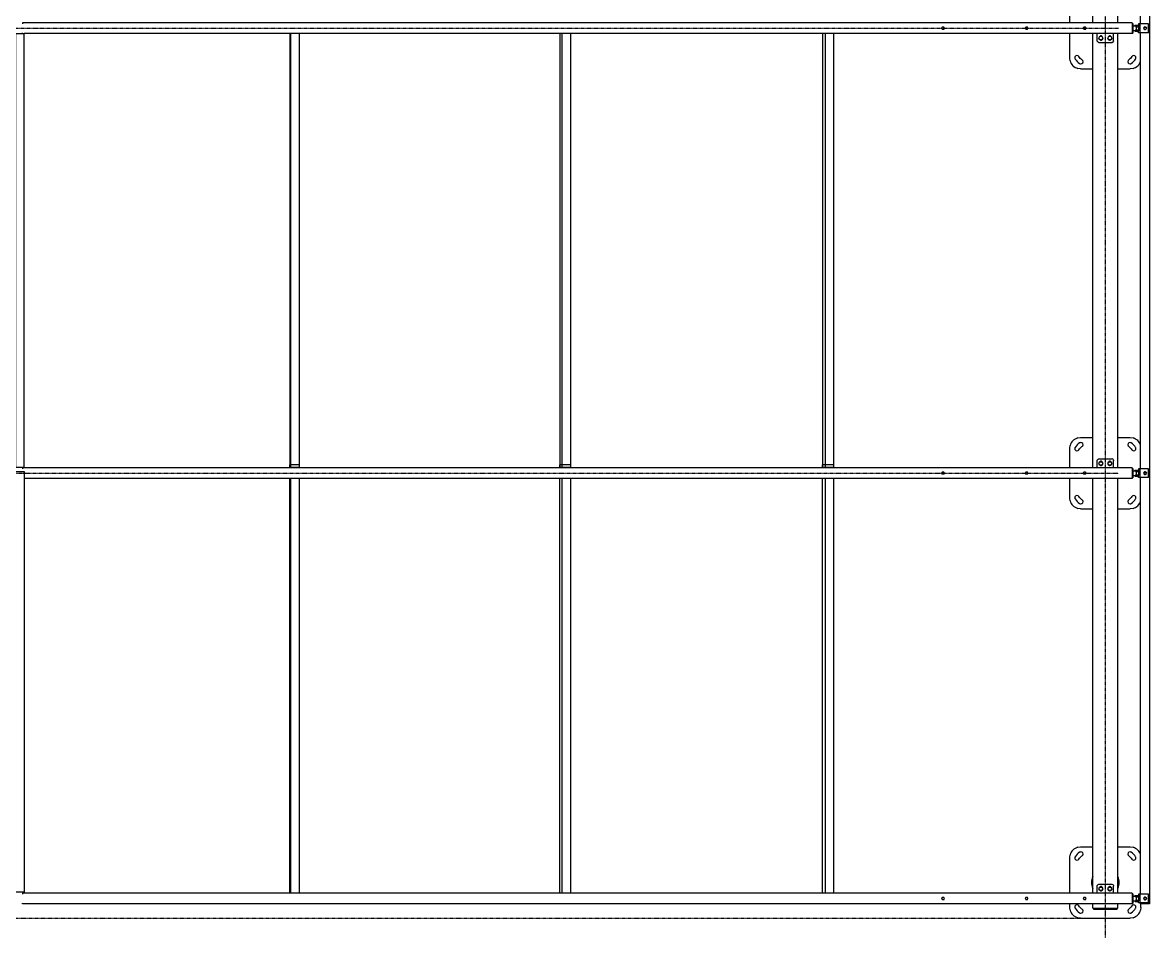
# Model space of a CAD drawing. Header units: millimetres. Extents: x 374 to 117179, y 600 to 17652.
# Drawn here: x 107282 to 113614, y 4632 to 9739 of the extents above; entities that cross this region are included whole.
import ezdxf

# ---------------------------------------------------------------- set-up
doc = ezdxf.new("R2010")
doc.units = ezdxf.units.MM
doc.linetypes.add('DXK_LINE_DOT3', pattern=[5.9187, 2.979, -0.9799, 0.9799, -0.9799])

# ---------------------------------------------------------------- blocks, each defined once
blk = doc.blocks.new('GridLine-502061-1392 - 1341')
at = {"color": 246, "linetype": 'DXK_LINE_DOT3'}
blk.add_line((113366.7, 3719.1), (113366.7, 16832.5), dxfattribs=at)
blk = doc.blocks.new('Part-502061-12379 - 1341')
at = {"color": 7, "linetype": 'Continuous'}
for p, q in [((111776.9, 9676.8), (111776.9, 7240.8)), ((111794.6, 7240.8), (111794.6, 9676.8)), ((111841.4, 7240.8), (111841.4, 9676.8)), ((111776.9, 7240.8), (111841.4, 7240.8))]:
    blk.add_line(p, q, dxfattribs=at)
blk = doc.blocks.new('GridLine-502061-1394 - 1341')
at = {"color": 246, "linetype": 'DXK_LINE_DOT3'}
blk.add_line((97478.4, 4706.8), (113440.7, 4706.8), dxfattribs=at)
blk = doc.blocks.new('Part-502061-11927 - 1341')
at = {"color": 7, "linetype": 'Continuous'}
for p, q in [((113531.3, 4830.2), (113534.5, 4834.1)), ((113534.5, 4834.1), (113541.9, 4825.4)), ((113534.5, 4834.1), (113547.6, 4834.1)), ((113541.9, 4808.1), (113541.9, 4825.4)), ((113541.9, 4825.4), (113555, 4825.4)), ((113555, 4825.4), (113547.6, 4834.1)), ((113555, 4808.1), (113555, 4825.4)), ((113531.3, 4803.3), (113534.5, 4799.5)), ((113534.5, 4799.5), (113541.9, 4808.1)), ((113534.5, 4799.5), (113547.6, 4799.5)), ((113541.9, 4808.1), (113555, 4808.1)), ((113547.6, 4799.5), (113555, 4808.1))]:
    blk.add_line(p, q, dxfattribs=at)
blk = doc.blocks.new('GridLine-502061-1396 - 1341')
at = {"color": 246, "linetype": 'DXK_LINE_DOT3'}
blk.add_line((97498.5, 9706.8), (113440.7, 9706.8), dxfattribs=at)
blk = doc.blocks.new('Part-502061-12094 - 1341')
at = {"color": 7, "linetype": 'Continuous'}
for p, q in [((113609.5, 9731.8), (113552.3, 9731.8)), ((113552.3, 9731.8), (113552.3, 9718.6)), ((113552.3, 9681.8), (113552.3, 9695)), ((113562.4, 9681.8), (113562.4, 9731.8)), ((113609.5, 9681.8), (113609.5, 9731.8)), ((113609.5, 9681.8), (113552.3, 9681.8))]:
    blk.add_line(p, q, dxfattribs=at)
blk = doc.blocks.new('GridLine-502061-1395 - 1341')
at = {"color": 246, "linetype": 'DXK_LINE_DOT3'}
blk.add_line((97518.6, 7206.8), (113440.7, 7206.8), dxfattribs=at)
blk = doc.blocks.new('Part-502061-9786 - 1341')
at = {"color": 7, "linetype": 'Continuous'}
for p, q in [((113214.6, 5071.6), (113207.9, 5065.6)), ((113211.2, 5104.7), (113226.7, 5106.8)), ((113221.9, 5076.8), (113214.6, 5071.6)), ((113224.6, 5078.1), (113221.9, 5076.8)), ((113227.5, 5078.8), (113224.6, 5078.1)), ((113226.7, 5106.8), (113296.7, 5106.8)), ((113436.7, 5106.8), (113506.7, 5106.8)), ((113508.9, 5078.1), (113505.9, 5078.8)), ((113506.7, 5106.8), (113522.3, 5104.7)), ((113511.6, 5076.8), (113508.9, 5078.1)), ((113518.9, 5071.6), (113511.6, 5076.8)), ((113525.6, 5065.6), (113518.9, 5071.6)), ((113166.7, 5046.8), (113168.8, 5062.3)), ((113166.7, 4846.8), (113166.7, 5046.8)), ((113195.4, 5048.9), (113194.7, 5046)), ((113196.7, 5051.6), (113195.4, 5048.9)), ((113201.9, 5058.9), (113196.7, 5051.6)), ((113207.9, 5065.6), (113201.9, 5058.9)), ((113213.4, 5034), (113215.8, 5035.8)), ((113215.8, 5035.8), (113217.7, 5038.2)), ((113217.7, 5038.2), (113221.4, 5043.3)), ((113221.4, 5043.3), (113225.6, 5047.9)), ((113225.6, 5047.9), (113230.2, 5052.1)), ((113230.2, 5052.1), (113235.3, 5055.8)), ((113235.3, 5055.8), (113237.7, 5057.7)), ((113237.7, 5057.7), (113239.5, 5060.1)), ((113494, 5060.1), (113495.8, 5057.7)), ((113495.8, 5057.7), (113498.1, 5055.8)), ((113498.1, 5055.8), (113503.2, 5052.1)), ((113503.2, 5052.1), (113507.9, 5047.9)), ((113507.9, 5047.9), (113512.1, 5043.3)), ((113512.1, 5043.3), (113515.7, 5038.2)), ((113515.7, 5038.2), (113517.6, 5035.8)), ((113517.6, 5035.8), (113520.1, 5034)), ((113531.6, 5058.9), (113525.6, 5065.6)), ((113536.8, 5051.6), (113531.6, 5058.9)), ((113538.1, 5048.9), (113536.8, 5051.6)), ((113538.7, 5046), (113538.1, 5048.9)), ((113166.7, 4766.8), (113166.7, 4786.8)), ((113168.8, 4751.2), (113166.7, 4766.8)), ((113194.7, 4767.6), (113195.4, 4764.6)), ((113195.4, 4764.6), (113196.7, 4761.9)), ((113196.7, 4761.9), (113201.9, 4754.6)), ((113201.9, 4754.6), (113207.9, 4747.9)), ((113215.8, 4777.7), (113213.4, 4779.5)), ((113217.7, 4775.4), (113215.8, 4777.7)), ((113221.4, 4770.3), (113217.7, 4775.4)), ((113225.6, 4765.6), (113221.4, 4770.3)), ((113230.2, 4761.4), (113225.6, 4765.6)), ((113235.3, 4757.8), (113230.2, 4761.4)), ((113237.7, 4755.9), (113235.3, 4757.8)), ((113239.5, 4753.4), (113237.7, 4755.9)), ((113495.8, 4755.9), (113494, 4753.4)), ((113498.1, 4757.8), (113495.8, 4755.9)), ((113503.2, 4761.4), (113498.1, 4757.8)), ((113507.9, 4765.6), (113503.2, 4761.4)), ((113512.1, 4770.3), (113507.9, 4765.6)), ((113515.7, 4775.4), (113512.1, 4770.3)), ((113517.6, 4777.7), (113515.7, 4775.4)), ((113520.1, 4779.5), (113517.6, 4777.7)), ((113525.6, 4747.9), (113531.6, 4754.6)), ((113531.6, 4754.6), (113536.8, 4761.9)), ((113536.8, 4761.9), (113538.1, 4764.6)), ((113538.1, 4764.6), (113538.7, 4767.6)), ((113566.7, 4766.8), (113564.7, 4751.2)), ((113566.7, 4766.8), (113566.7, 4786.8)), ((113207.9, 4747.9), (113214.6, 4741.9)), ((113226.7, 4706.8), (113211.2, 4708.8)), ((113214.6, 4741.9), (113221.9, 4736.7)), ((113221.9, 4736.7), (113224.6, 4735.4)), ((113224.6, 4735.4), (113227.5, 4734.8)), ((113226.7, 4706.8), (113506.7, 4706.8)), ((113505.9, 4734.8), (113508.9, 4735.4)), ((113522.3, 4708.8), (113506.7, 4706.8)), ((113508.9, 4735.4), (113511.6, 4736.7)), ((113511.6, 4736.7), (113518.9, 4741.9)), ((113518.9, 4741.9), (113525.6, 4747.9))]:
    blk.add_line(p, q, dxfattribs=at)
for centre, radius, start, end in [((113226.7, 5046.8), 60, 105, 165), ((113228.6, 5066.3), 12.5, 330.22743, 95.00086), ((113504.8, 5066.3), 12.5, 84.99914, 209.77257), ((113506.7, 5046.8), 60, 15.54662, 75), ((113207.2, 5044.9), 12.5, 174.99912, 299.77258), ((113526.3, 5044.9), 12.5, 240.22742, 5.00088), ((113226.7, 4766.8), 60, 195, 255), ((113207.2, 4768.7), 12.5, 60.22742, 185.00088), ((113228.6, 4747.2), 12.5, 264.99914, 29.77257), ((113504.8, 4747.2), 12.5, 150.22743, 275.00086), ((113526.3, 4768.7), 12.5, 354.99912, 119.77258), ((113506.7, 4766.8), 60, 285, 345)]:
    blk.add_arc(centre, radius, start, end, dxfattribs=at)
blk = doc.blocks.new('Part-502061-9789 - 1341')
at = {"color": 7, "linetype": 'Continuous'}
for p, q in [((113166.7, 9818.8), (113168.8, 9834.3)), ((113166.7, 9736.8), (113166.7, 9818.8)), ((113195.4, 9820.9), (113194.7, 9818)), ((113196.7, 9823.6), (113195.4, 9820.9)), ((113201.9, 9830.9), (113196.7, 9823.6)), ((113207.9, 9837.6), (113201.9, 9830.9)), ((113214.6, 9843.6), (113207.9, 9837.6)), ((113211.2, 9876.7), (113226.7, 9878.8)), ((113221.9, 9848.8), (113214.6, 9843.6)), ((113221.4, 9815.3), (113225.6, 9819.9)), ((113224.6, 9850.1), (113221.9, 9848.8)), ((113227.5, 9850.8), (113224.6, 9850.1)), ((113225.6, 9819.9), (113230.2, 9824.1)), ((113226.7, 9878.8), (113296.7, 9878.8)), ((113230.2, 9824.1), (113235.3, 9827.8)), ((113235.3, 9827.8), (113237.7, 9829.7)), ((113237.7, 9829.7), (113239.5, 9832.1)), ((113436.7, 9878.8), (113506.7, 9878.8)), ((113494, 9832.1), (113495.8, 9829.7)), ((113495.8, 9829.7), (113498.1, 9827.8)), ((113498.1, 9827.8), (113503.2, 9824.1)), ((113503.2, 9824.1), (113507.9, 9819.9)), ((113508.9, 9850.1), (113505.9, 9850.8)), ((113506.7, 9878.8), (113522.3, 9876.7)), ((113507.9, 9819.9), (113512.1, 9815.3)), ((113511.6, 9848.8), (113508.9, 9850.1)), ((113518.9, 9843.6), (113511.6, 9848.8)), ((113525.6, 9837.6), (113518.9, 9843.6)), ((113531.6, 9830.9), (113525.6, 9837.6)), ((113536.8, 9823.6), (113531.6, 9830.9)), ((113538.1, 9820.9), (113536.8, 9823.6)), ((113538.7, 9818), (113538.1, 9820.9)), ((113213.4, 9806), (113215.8, 9807.8)), ((113215.8, 9807.8), (113217.7, 9810.2)), ((113217.7, 9810.2), (113221.4, 9815.3)), ((113512.1, 9815.3), (113515.7, 9810.2)), ((113515.7, 9810.2), (113517.6, 9807.8)), ((113517.6, 9807.8), (113520.1, 9806)), ((113166.7, 9538.8), (113166.7, 9676.8)), ((113168.8, 9523.2), (113166.7, 9538.8)), ((113194.7, 9539.6), (113195.4, 9536.6)), ((113195.4, 9536.6), (113196.7, 9533.9)), ((113196.7, 9533.9), (113201.9, 9526.6)), ((113201.9, 9526.6), (113207.9, 9519.9)), ((113207.9, 9519.9), (113214.6, 9513.9)), ((113215.8, 9549.7), (113213.4, 9551.5)), ((113214.6, 9513.9), (113221.9, 9508.7)), ((113217.7, 9547.4), (113215.8, 9549.7)), ((113221.4, 9542.3), (113217.7, 9547.4)), ((113225.6, 9537.6), (113221.4, 9542.3)), ((113221.9, 9508.7), (113224.6, 9507.4)), ((113224.6, 9507.4), (113227.5, 9506.8)), ((113230.2, 9533.4), (113225.6, 9537.6)), ((113235.3, 9529.8), (113230.2, 9533.4)), ((113237.7, 9527.9), (113235.3, 9529.8)), ((113239.5, 9525.4), (113237.7, 9527.9)), ((113495.8, 9527.9), (113494, 9525.4)), ((113498.1, 9529.8), (113495.8, 9527.9)), ((113503.2, 9533.4), (113498.1, 9529.8)), ((113507.9, 9537.6), (113503.2, 9533.4)), ((113505.9, 9506.8), (113508.9, 9507.4)), ((113512.1, 9542.3), (113507.9, 9537.6)), ((113508.9, 9507.4), (113511.6, 9508.7)), ((113511.6, 9508.7), (113518.9, 9513.9)), ((113515.7, 9547.4), (113512.1, 9542.3)), ((113517.6, 9549.7), (113515.7, 9547.4)), ((113520.1, 9551.5), (113517.6, 9549.7)), ((113518.9, 9513.9), (113525.6, 9519.9)), ((113525.6, 9519.9), (113531.6, 9526.6)), ((113531.6, 9526.6), (113536.8, 9533.9)), ((113536.8, 9533.9), (113538.1, 9536.6)), ((113538.1, 9536.6), (113538.7, 9539.6)), ((113226.7, 9478.8), (113211.2, 9480.8)), ((113226.7, 9478.8), (113296.7, 9478.8)), ((113436.7, 9478.8), (113506.7, 9478.8)), ((113522.3, 9480.8), (113506.7, 9478.8))]:
    blk.add_line(p, q, dxfattribs=at)
for centre, radius, start, end in [((113226.7, 9818.8), 60, 105, 165), ((113207.2, 9816.9), 12.5, 174.99912, 299.77258), ((113228.6, 9838.3), 12.5, 330.22743, 95.00086), ((113504.8, 9838.3), 12.5, 84.99914, 209.77257), ((113526.3, 9816.9), 12.5, 240.22742, 5.00088), ((113506.7, 9818.8), 60, 15.54662, 75), ((113226.7, 9538.8), 60, 195, 255), ((113207.2, 9540.7), 12.5, 60.22742, 185.00088), ((113228.6, 9519.2), 12.5, 264.99914, 29.77257), ((113504.8, 9519.2), 12.5, 150.22743, 275.00086), ((113526.3, 9540.7), 12.5, 354.99912, 119.77258), ((113506.7, 9538.8), 60, 285, 344.45338)]:
    blk.add_arc(centre, radius, start, end, dxfattribs=at)
blk = doc.blocks.new('Part-502061-11926 - 1341')
at = {"color": 7, "linetype": 'Continuous'}
for p, q in [((113609.5, 4841.8), (113552.3, 4841.8)), ((113552.3, 4841.8), (113552.3, 4828.6)), ((113562.4, 4791.8), (113562.4, 4841.8)), ((113609.5, 4791.8), (113609.5, 4841.8)), ((113552.3, 4791.8), (113552.3, 4805)), ((113609.5, 4791.8), (113552.3, 4791.8))]:
    blk.add_line(p, q, dxfattribs=at)
blk = doc.blocks.new('Part-502061-12125 - 1341')
at = {"color": 7, "linetype": 'Continuous'}
for p, q in [((113553.8, 9716.8), (113557.4, 9716.8)), ((113553.8, 9696.8), (113557.4, 9696.8)), ((113558, 9716.6), (113557.4, 9716.8)), ((113557.4, 9696.8), (113558, 9696.9)), ((113558.6, 9716.2), (113558, 9716.6)), ((113558, 9696.9), (113558.6, 9697.4)), ((113559.2, 9715.4), (113558.6, 9716.2)), ((113558.6, 9697.4), (113559.2, 9698.1)), ((113559.8, 9714.4), (113559.2, 9715.4)), ((113559.2, 9698.1), (113559.8, 9699.1)), ((113560.2, 9713.2), (113559.8, 9714.4)), ((113559.8, 9699.1), (113560.2, 9700.3)), ((113560.6, 9711.8), (113560.2, 9713.2)), ((113560.2, 9700.3), (113560.6, 9701.8)), ((113560.9, 9710.2), (113560.6, 9711.8)), ((113560.6, 9701.8), (113560.9, 9703.4)), ((113561, 9708.5), (113560.9, 9710.2)), ((113560.9, 9703.4), (113561, 9705)), ((113561.1, 9706.8), (113561, 9708.5)), ((113561, 9705), (113561.1, 9706.8))]:
    blk.add_line(p, q, dxfattribs=at)
blk = doc.blocks.new('Part-502061-11933 - 1341')
at = {"color": 7, "linetype": 'Continuous'}
for p, q in [((110362.5, 7252.8), (110302, 7252.8)), ((110302, 7236.8), (110302, 7252.8)), ((110314, 7236.8), (110314, 7252.8)), ((110362.5, 7236.8), (110362.5, 7252.8)), ((110302, 4846.8), (110302, 7176.8)), ((110314, 4846.8), (110314, 7176.8)), ((110362.5, 4846.8), (110362.5, 7176.8))]:
    blk.add_line(p, q, dxfattribs=at)
blk = doc.blocks.new('Part-502061-11903 - 1341')
at = {"color": 7, "linetype": 'Continuous'}
for p, q in [((113166.7, 7346.8), (113168.8, 7362.3)), ((113166.7, 7236.8), (113166.7, 7346.8)), ((113195.4, 7348.9), (113194.7, 7346)), ((113196.7, 7351.6), (113195.4, 7348.9)), ((113201.9, 7358.9), (113196.7, 7351.6)), ((113207.9, 7365.6), (113201.9, 7358.9)), ((113214.6, 7371.6), (113207.9, 7365.6)), ((113211.2, 7404.7), (113226.7, 7406.8)), ((113221.9, 7376.8), (113214.6, 7371.6)), ((113221.4, 7343.3), (113225.6, 7347.9)), ((113224.6, 7378.1), (113221.9, 7376.8)), ((113227.5, 7378.8), (113224.6, 7378.1)), ((113225.6, 7347.9), (113230.2, 7352.1)), ((113226.7, 7406.8), (113296.7, 7406.8)), ((113230.2, 7352.1), (113235.3, 7355.8)), ((113235.3, 7355.8), (113237.7, 7357.7)), ((113237.7, 7357.7), (113239.5, 7360.1)), ((113436.7, 7406.8), (113506.7, 7406.8)), ((113494, 7360.1), (113495.8, 7357.7)), ((113495.8, 7357.7), (113498.1, 7355.8)), ((113498.1, 7355.8), (113503.2, 7352.1)), ((113503.2, 7352.1), (113507.9, 7347.9)), ((113508.9, 7378.1), (113505.9, 7378.8)), ((113506.7, 7406.8), (113522.3, 7404.7)), ((113507.9, 7347.9), (113512.1, 7343.3)), ((113511.6, 7376.8), (113508.9, 7378.1)), ((113518.9, 7371.6), (113511.6, 7376.8)), ((113525.6, 7365.6), (113518.9, 7371.6)), ((113531.6, 7358.9), (113525.6, 7365.6)), ((113536.8, 7351.6), (113531.6, 7358.9)), ((113538.1, 7348.9), (113536.8, 7351.6)), ((113538.7, 7346), (113538.1, 7348.9)), ((113213.4, 7334), (113215.8, 7335.8)), ((113215.8, 7335.8), (113217.7, 7338.2)), ((113217.7, 7338.2), (113221.4, 7343.3)), ((113512.1, 7343.3), (113515.7, 7338.2)), ((113515.7, 7338.2), (113517.6, 7335.8)), ((113517.6, 7335.8), (113520.1, 7334)), ((113166.7, 7066.8), (113166.7, 7176.8)), ((113168.8, 7051.2), (113166.7, 7066.8)), ((113194.7, 7067.6), (113195.4, 7064.6)), ((113195.4, 7064.6), (113196.7, 7061.9)), ((113196.7, 7061.9), (113201.9, 7054.6)), ((113201.9, 7054.6), (113207.9, 7047.9)), ((113207.9, 7047.9), (113214.6, 7041.9)), ((113215.8, 7077.7), (113213.4, 7079.5)), ((113214.6, 7041.9), (113221.9, 7036.7)), ((113217.7, 7075.4), (113215.8, 7077.7)), ((113221.4, 7070.3), (113217.7, 7075.4)), ((113225.6, 7065.6), (113221.4, 7070.3)), ((113221.9, 7036.7), (113224.6, 7035.4)), ((113224.6, 7035.4), (113227.5, 7034.8)), ((113230.2, 7061.4), (113225.6, 7065.6)), ((113235.3, 7057.8), (113230.2, 7061.4)), ((113237.7, 7055.9), (113235.3, 7057.8)), ((113239.5, 7053.4), (113237.7, 7055.9)), ((113495.8, 7055.9), (113494, 7053.4)), ((113498.1, 7057.8), (113495.8, 7055.9)), ((113503.2, 7061.4), (113498.1, 7057.8)), ((113507.9, 7065.6), (113503.2, 7061.4)), ((113505.9, 7034.8), (113508.9, 7035.4)), ((113512.1, 7070.3), (113507.9, 7065.6)), ((113508.9, 7035.4), (113511.6, 7036.7)), ((113511.6, 7036.7), (113518.9, 7041.9)), ((113515.7, 7075.4), (113512.1, 7070.3)), ((113517.6, 7077.7), (113515.7, 7075.4)), ((113520.1, 7079.5), (113517.6, 7077.7)), ((113518.9, 7041.9), (113525.6, 7047.9)), ((113525.6, 7047.9), (113531.6, 7054.6)), ((113531.6, 7054.6), (113536.8, 7061.9)), ((113536.8, 7061.9), (113538.1, 7064.6)), ((113538.1, 7064.6), (113538.7, 7067.6)), ((113226.7, 7006.8), (113211.2, 7008.8)), ((113226.7, 7006.8), (113296.7, 7006.8)), ((113436.7, 7006.8), (113506.7, 7006.8)), ((113522.3, 7008.8), (113506.7, 7006.8))]:
    blk.add_line(p, q, dxfattribs=at)
for centre, radius, start, end in [((113226.7, 7346.8), 60, 105, 165), ((113207.2, 7344.9), 12.5, 174.99912, 299.77258), ((113228.6, 7366.3), 12.5, 330.22743, 95.00086), ((113504.8, 7366.3), 12.5, 84.99914, 209.77257), ((113526.3, 7344.9), 12.5, 240.22742, 5.00088), ((113506.7, 7346.8), 60, 15.54662, 75), ((113226.7, 7066.8), 60, 195, 255), ((113207.2, 7068.7), 12.5, 60.22742, 185.00088), ((113228.6, 7047.2), 12.5, 264.99914, 29.77257), ((113504.8, 7047.2), 12.5, 150.22743, 275.00086), ((113526.3, 7068.7), 12.5, 354.99912, 119.77258), ((113506.7, 7066.8), 60, 285, 344.45338)]:
    blk.add_arc(centre, radius, start, end, dxfattribs=at)
blk = doc.blocks.new('Part-502061-11914 - 1341')
at = {"color": 7, "linetype": 'Continuous'}
for p, q in [((107241.7, 7216.8), (107291.7, 7216.8)), ((107241.7, 4852.8), (107241.7, 7216.8)), ((107291.7, 7216.8), (107291.7, 4852.8)), ((107291.7, 4852.8), (107241.7, 4852.8))]:
    blk.add_line(p, q, dxfattribs=at)
blk = doc.blocks.new('Part-502061-11924 - 1341')
at = {"color": 7, "linetype": 'Continuous'}
for p, q in [((108838.6, 7252.8), (108782.9, 7252.8)), ((108782.9, 7236.8), (108782.9, 7252.8)), ((108788.9, 7236.8), (108788.9, 7252.8)), ((108838.6, 7236.8), (108838.6, 7252.8)), ((108782.9, 4846.8), (108782.9, 7176.8)), ((108788.9, 4846.8), (108788.9, 7176.8)), ((108838.6, 4846.8), (108838.6, 7176.8))]:
    blk.add_line(p, q, dxfattribs=at)
blk = doc.blocks.new('Part-502061-12046 - 1341')
at = {"color": 7, "linetype": 'Continuous'}
for p, q in [((113521.7, 7220.2), (113534.5, 7220.2)), ((113535.6, 7220.1), (113534.5, 7220.2)), ((113536.6, 7219.6), (113535.6, 7220.1)), ((113537.5, 7218.8), (113536.6, 7219.6)), ((113521.7, 7193.3), (113534.5, 7193.3)), ((113534.5, 7193.3), (113535.6, 7193.5)), ((113535.6, 7193.5), (113536.6, 7194)), ((113536.6, 7194), (113537.5, 7194.8)), ((113538.4, 7217.7), (113537.5, 7218.8)), ((113537.5, 7194.8), (113538.4, 7195.9)), ((113539.2, 7216.3), (113538.4, 7217.7)), ((113538.4, 7195.9), (113539.2, 7197.3)), ((113539.9, 7214.7), (113539.2, 7216.3)), ((113539.2, 7197.3), (113539.9, 7198.9)), ((113540.4, 7212.9), (113539.9, 7214.7)), ((113539.9, 7198.9), (113540.4, 7200.7)), ((113540.8, 7210.9), (113540.4, 7212.9)), ((113540.4, 7200.7), (113540.8, 7202.6)), ((113541.1, 7208.9), (113540.8, 7210.9)), ((113540.8, 7202.6), (113541.1, 7204.7)), ((113541.1, 7206.8), (113541.1, 7208.9)), ((113541.1, 7204.7), (113541.1, 7206.8))]:
    blk.add_line(p, q, dxfattribs=at)
blk = doc.blocks.new('Part-502061-11925 - 1341')
at = {"color": 7, "linetype": 'Continuous'}
for p, q in [((113518.1, 4846.8), (107281.8, 4846.8)), ((107281.8, 4846.8), (107281.8, 4841.8)), ((113518.1, 4846.8), (113518.1, 4786.8)), ((107281.8, 4786.8), (107281.8, 4790.2)), ((113518.1, 4786.8), (107281.8, 4786.8))]:
    blk.add_line(p, q, dxfattribs=at)
blk = doc.blocks.new('Part-502061-11928 - 1341')
at = {"color": 7, "linetype": 'Continuous'}
for p, q in [((113296.7, 9736.8), (113296.7, 12176.8)), ((113436.7, 9736.8), (113436.7, 12176.8)), ((113296.7, 7236.8), (113296.7, 9676.8)), ((113436.7, 7236.8), (113436.7, 9676.8)), ((113296.7, 4846.8), (113296.7, 7176.8)), ((113436.7, 4846.8), (113436.7, 7176.8)), ((113296.7, 4761.8), (113296.7, 4786.8)), ((113296.7, 4761.8), (113436.7, 4761.8)), ((113436.7, 4761.8), (113436.7, 4786.8))]:
    blk.add_line(p, q, dxfattribs=at)
blk = doc.blocks.new('Part-502061-11934 - 1341')
at = {"color": 7, "linetype": 'Continuous'}
for p, q in [((111841.4, 7252.8), (111776.9, 7252.8)), ((111776.9, 7236.8), (111776.9, 7252.8)), ((111794.6, 7236.8), (111794.6, 7252.8)), ((111841.4, 7236.8), (111841.4, 7252.8)), ((111776.9, 4846.8), (111776.9, 7176.8)), ((111794.6, 4846.8), (111794.6, 7176.8)), ((111841.4, 4846.8), (111841.4, 7176.8))]:
    blk.add_line(p, q, dxfattribs=at)
blk = doc.blocks.new('Bolt-502061-12066 - 1341')
at = {"color": 7, "linetype": 'Continuous'}
for p, q in [((113582, 7206.8), (113585.7, 7213.3)), ((113585.7, 7200.3), (113582, 7206.8)), ((113585.2, 7212.3), (113585.3, 7213)), ((113585.3, 7200.6), (113585.2, 7201.2)), ((113585.3, 7213), (113586.3, 7214.5)), ((113586.3, 7199.1), (113585.3, 7200.6)), ((113585.7, 7213.3), (113593.2, 7213.3)), ((113593.2, 7200.3), (113585.7, 7200.3)), ((113586.3, 7214.5), (113587.8, 7215.4)), ((113587.8, 7198.1), (113586.3, 7199.1)), ((113587.8, 7215.4), (113589.5, 7215.8)), ((113589.5, 7197.8), (113587.8, 7198.1)), ((113589.5, 7215.8), (113591.2, 7215.4)), ((113591.2, 7198.1), (113589.5, 7197.8)), ((113591.2, 7215.4), (113592.7, 7214.5)), ((113592.7, 7199.1), (113591.2, 7198.1)), ((113592.7, 7214.5), (113593.6, 7213)), ((113593.6, 7200.6), (113592.7, 7199.1)), ((113593.2, 7213.3), (113597, 7206.8)), ((113597, 7206.8), (113593.2, 7200.3)), ((113593.6, 7213), (113593.8, 7212.4)), ((113593.8, 7201.2), (113593.6, 7200.6))]:
    blk.add_line(p, q, dxfattribs=at)
blk = doc.blocks.new('Bolt-502061-12064 - 1341')
at = {"color": 7, "linetype": 'Continuous'}
for p, q in [((112915.9, 7206.8), (112917.9, 7206.8)), ((112917.9, 7206.8), (112921.3, 7213.3)), ((112921.3, 7200.3), (112917.9, 7206.8)), ((112928.2, 7213.3), (112919.3, 7213.3)), ((112928.2, 7200.3), (112919.3, 7200.3)), ((112931.6, 7206.8), (112928.2, 7213.3)), ((112928.2, 7200.3), (112931.6, 7206.8))]:
    blk.add_line(p, q, dxfattribs=at)
blk = doc.blocks.new('Part-502061-11955 - 1341')
at = {"color": 7, "linetype": 'Continuous'}
for p, q in [((113300.7, 4761.8), (113300.7, 4756.8)), ((113300.7, 4756.8), (113432.7, 4756.8)), ((113432.7, 4756.8), (113432.7, 4761.8))]:
    blk.add_line(p, q, dxfattribs=at)
blk = doc.blocks.new('Part-502061-11959 - 1341')
at = {"color": 7, "linetype": 'Continuous'}
for p, q in [((113614.5, 14651.8), (113614.5, 4786.8)), ((113564.5, 9731.8), (113564.5, 12181.8)), ((113564.5, 7231.8), (113564.5, 9681.8)), ((113564.5, 4841.8), (113564.5, 7181.8)), ((113564.5, 4786.8), (113564.5, 4791.8)), ((113614.5, 4786.8), (113564.5, 4786.8))]:
    blk.add_line(p, q, dxfattribs=at)
blk = doc.blocks.new('Part-502061-11960 - 1341')
at = {"color": 7, "linetype": 'Continuous'}
for p, q in [((113518.1, 4843.8), (113521.7, 4843.8)), ((113521.7, 4843.8), (113521.7, 4789.8)), ((113518.1, 4789.8), (113521.7, 4789.8))]:
    blk.add_line(p, q, dxfattribs=at)
blk = doc.blocks.new('Part-502061-11961 - 1341')
at = {"color": 7, "linetype": 'Continuous'}
for p, q in [((113521.7, 4830.2), (113534.5, 4830.2)), ((113535.6, 4830.1), (113534.5, 4830.2)), ((113536.6, 4829.6), (113535.6, 4830.1)), ((113537.5, 4828.8), (113536.6, 4829.6)), ((113538.4, 4827.7), (113537.5, 4828.8)), ((113539.2, 4826.3), (113538.4, 4827.7)), ((113539.9, 4824.7), (113539.2, 4826.3)), ((113540.4, 4822.9), (113539.9, 4824.7)), ((113540.8, 4820.9), (113540.4, 4822.9)), ((113541.1, 4818.9), (113540.8, 4820.9)), ((113540.8, 4812.6), (113541.1, 4814.7)), ((113541.1, 4816.8), (113541.1, 4818.9)), ((113541.1, 4814.7), (113541.1, 4816.8)), ((113521.7, 4803.3), (113534.5, 4803.3)), ((113534.5, 4803.3), (113535.6, 4803.5)), ((113535.6, 4803.5), (113536.6, 4804)), ((113536.6, 4804), (113537.5, 4804.8)), ((113537.5, 4804.8), (113538.4, 4805.9)), ((113538.4, 4805.9), (113539.2, 4807.3)), ((113539.2, 4807.3), (113539.9, 4808.9)), ((113539.9, 4808.9), (113540.4, 4810.7)), ((113540.4, 4810.7), (113540.8, 4812.6))]:
    blk.add_line(p, q, dxfattribs=at)
blk = doc.blocks.new('Part-502061-11962 - 1341')
at = {"color": 7, "linetype": 'Continuous'}
for p, q in [((113553.8, 4826.8), (113557.4, 4826.8)), ((113558, 4826.6), (113557.4, 4826.8)), ((113558.6, 4826.2), (113558, 4826.6)), ((113559.2, 4825.4), (113558.6, 4826.2)), ((113559.8, 4824.4), (113559.2, 4825.4)), ((113560.2, 4823.2), (113559.8, 4824.4)), ((113560.6, 4821.8), (113560.2, 4823.2)), ((113560.9, 4820.2), (113560.6, 4821.8)), ((113560.6, 4811.8), (113560.9, 4813.4)), ((113561, 4818.5), (113560.9, 4820.2)), ((113560.9, 4813.4), (113561, 4815)), ((113561.1, 4816.8), (113561, 4818.5)), ((113561, 4815), (113561.1, 4816.8)), ((113553.8, 4806.8), (113557.4, 4806.8)), ((113557.4, 4806.8), (113558, 4806.9)), ((113558, 4806.9), (113558.6, 4807.4)), ((113558.6, 4807.4), (113559.2, 4808.1)), ((113559.2, 4808.1), (113559.8, 4809.1)), ((113559.8, 4809.1), (113560.2, 4810.3)), ((113560.2, 4810.3), (113560.6, 4811.8))]:
    blk.add_line(p, q, dxfattribs=at)
blk = doc.blocks.new('Bolt-502061-11978 - 1341')
at = {"color": 7, "linetype": 'Continuous'}
for p, q in [((112446.4, 4816.8), (112448.2, 4816.8)), ((112448.2, 4816.8), (112451.7, 4823.3)), ((112451.7, 4810.3), (112448.2, 4816.8)), ((112458.6, 4823.3), (112449.8, 4823.3)), ((112462.1, 4816.8), (112458.6, 4823.3)), ((112458.6, 4810.3), (112462.1, 4816.8)), ((112458.6, 4810.3), (112449.8, 4810.3))]:
    blk.add_line(p, q, dxfattribs=at)
blk = doc.blocks.new('Bolt-502061-11979 - 1341')
at = {"color": 7, "linetype": 'Continuous'}
for p, q in [((112915.9, 4816.8), (112917.9, 4816.8)), ((112917.9, 4816.8), (112921.3, 4823.3)), ((112921.3, 4810.3), (112917.9, 4816.8)), ((112928.2, 4823.3), (112919.3, 4823.3)), ((112931.6, 4816.8), (112928.2, 4823.3)), ((112928.2, 4810.3), (112931.6, 4816.8)), ((112928.2, 4810.3), (112919.3, 4810.3))]:
    blk.add_line(p, q, dxfattribs=at)
blk = doc.blocks.new('Bolt-502061-11980 - 1341')
at = {"color": 7, "linetype": 'Continuous'}
for p, q in [((113242.3, 4816.8), (113244.5, 4816.8)), ((113244.5, 4816.8), (113247.9, 4823.3)), ((113247.9, 4810.3), (113244.5, 4816.8)), ((113254.6, 4823.3), (113245.7, 4823.3)), ((113258, 4816.8), (113254.6, 4823.3)), ((113254.6, 4810.3), (113258, 4816.8)), ((113254.6, 4810.3), (113245.7, 4810.3))]:
    blk.add_line(p, q, dxfattribs=at)
blk = doc.blocks.new('Bolt-502061-11981 - 1341')
at = {"color": 7, "linetype": 'Continuous'}
for p, q in [((113582, 4816.8), (113585.7, 4823.3)), ((113585.7, 4810.3), (113582, 4816.8)), ((113585.2, 4822.3), (113585.3, 4823)), ((113585.3, 4823), (113586.3, 4824.5)), ((113585.7, 4823.3), (113593.2, 4823.3)), ((113586.3, 4824.5), (113587.8, 4825.4)), ((113587.8, 4825.4), (113589.5, 4825.8)), ((113589.5, 4825.8), (113591.2, 4825.4)), ((113591.2, 4825.4), (113592.7, 4824.5)), ((113592.7, 4824.5), (113593.6, 4823)), ((113593.2, 4823.3), (113597, 4816.8)), ((113597, 4816.8), (113593.2, 4810.3)), ((113593.6, 4823), (113593.8, 4822.4)), ((113585.3, 4810.6), (113585.2, 4811.2)), ((113586.3, 4809.1), (113585.3, 4810.6)), ((113593.2, 4810.3), (113585.7, 4810.3)), ((113587.8, 4808.1), (113586.3, 4809.1)), ((113589.5, 4807.8), (113587.8, 4808.1)), ((113591.2, 4808.1), (113589.5, 4807.8)), ((113592.7, 4809.1), (113591.2, 4808.1)), ((113593.6, 4810.6), (113592.7, 4809.1)), ((113593.8, 4811.2), (113593.6, 4810.6))]:
    blk.add_line(p, q, dxfattribs=at)
blk = doc.blocks.new('Part-502061-12317 - 1341')
at = {"color": 7, "linetype": 'Continuous'}
for p, q in [((113320.7, 9636.8), (113320.7, 9676.8)), ((113321.1, 9634.2), (113320.7, 9636.8)), ((113330.7, 9626.8), (113328.1, 9627.1)), ((113330.7, 9626.8), (113402.7, 9626.8)), ((113405.3, 9627.1), (113402.7, 9626.8)), ((113412.7, 9636.8), (113412.4, 9634.2)), ((113412.7, 9636.8), (113412.7, 9676.8))]:
    blk.add_line(p, q, dxfattribs=at)
for centre, start, end in [((113330.7, 9636.8), 195, 255.00001), ((113402.7, 9636.8), 285.00001, 345.00001)]:
    blk.add_arc(centre, 10, start, end, dxfattribs=at)
blk = doc.blocks.new('Part-502061-11995 - 1341')
at = {"color": 7, "linetype": 'Continuous'}
for p, q in [((113296.1, 4939.8), (113296.7, 4940.9)), ((113436.7, 4940.9), (113437.4, 4939.8)), ((113296.7, 4872.7), (113296.1, 4873.7)), ((113437.4, 4873.7), (113436.7, 4872.7))]:
    blk.add_line(p, q, dxfattribs=at)
for start, end in [(154.93751, 205.06249), (334.93751, 25.06249)]:
    blk.add_arc((113366.7, 4906.8), 78, start, end, dxfattribs=at)
blk = doc.blocks.new('Part-502061-12124 - 1341')
at = {"color": 7, "linetype": 'Continuous'}
for p, q in [((113521.7, 9720.2), (113534.5, 9720.2)), ((113521.7, 9693.3), (113534.5, 9693.3)), ((113535.6, 9720.1), (113534.5, 9720.2)), ((113534.5, 9693.3), (113535.6, 9693.5)), ((113536.6, 9719.6), (113535.6, 9720.1)), ((113535.6, 9693.5), (113536.6, 9694)), ((113537.5, 9718.8), (113536.6, 9719.6)), ((113536.6, 9694), (113537.5, 9694.8)), ((113538.4, 9717.7), (113537.5, 9718.8)), ((113537.5, 9694.8), (113538.4, 9695.9)), ((113539.2, 9716.3), (113538.4, 9717.7)), ((113538.4, 9695.9), (113539.2, 9697.3)), ((113539.9, 9714.7), (113539.2, 9716.3)), ((113539.2, 9697.3), (113539.9, 9698.9)), ((113540.4, 9712.9), (113539.9, 9714.7)), ((113539.9, 9698.9), (113540.4, 9700.7)), ((113540.8, 9710.9), (113540.4, 9712.9)), ((113540.4, 9700.7), (113540.8, 9702.6)), ((113541.1, 9708.9), (113540.8, 9710.9)), ((113540.8, 9702.6), (113541.1, 9704.7)), ((113541.1, 9706.8), (113541.1, 9708.9)), ((113541.1, 9704.7), (113541.1, 9706.8))]:
    blk.add_line(p, q, dxfattribs=at)
blk = doc.blocks.new('Part-502061-12001 - 1341')
at = {"color": 7, "linetype": 'Continuous'}
for p, q in [((113320.7, 4886.8), (113321.1, 4889.4)), ((113320.7, 4846.8), (113320.7, 4886.8)), ((113328.2, 4896.4), (113330.7, 4896.8)), ((113330.7, 4896.8), (113402.7, 4896.8)), ((113402.7, 4896.8), (113405.3, 4896.4)), ((113412.4, 4889.4), (113412.7, 4886.8)), ((113412.7, 4846.8), (113412.7, 4886.8))]:
    blk.add_line(p, q, dxfattribs=at)
for centre, start, end in [((113330.7, 4886.8), 105.00001, 165.00001), ((113402.7, 4886.8), 15, 75.00001)]:
    blk.add_arc(centre, 10, start, end, dxfattribs=at)
blk = doc.blocks.new('Bolt-502061-12003 - 1341')
at = {"color": 7, "linetype": 'Continuous'}
for p, q in [((113330.8, 4871.8), (113336.3, 4881.3)), ((113335.3, 4880), (113335.2, 4879.4)), ((113335.2, 4879.4), (113335.3, 4880)), ((113336.8, 4882.2), (113335.3, 4880)), ((113336.3, 4881.3), (113347.2, 4881.3)), ((113339.1, 4883.7), (113336.8, 4882.2)), ((113341.7, 4884.3), (113339.1, 4883.7)), ((113344.4, 4883.7), (113341.7, 4884.3)), ((113346.7, 4882.2), (113344.4, 4883.7)), ((113348.2, 4880), (113346.7, 4882.2)), ((113347.2, 4881.3), (113352.7, 4871.8)), ((113348.3, 4879.4), (113348.2, 4880)), ((113348.3, 4879.4), (113348.2, 4880)), ((113380.8, 4871.8), (113386.3, 4881.3)), ((113385.3, 4880), (113385.2, 4879.4)), ((113385.2, 4879.4), (113385.3, 4880)), ((113386.8, 4882.2), (113385.3, 4880)), ((113386.3, 4881.3), (113397.2, 4881.3)), ((113389.1, 4883.7), (113386.8, 4882.2)), ((113391.7, 4884.3), (113389.1, 4883.7)), ((113394.4, 4883.7), (113391.7, 4884.3)), ((113396.7, 4882.2), (113394.4, 4883.7)), ((113398.2, 4880), (113396.7, 4882.2)), ((113397.2, 4881.3), (113402.7, 4871.8)), ((113398.3, 4879.4), (113398.2, 4880)), ((113398.3, 4879.4), (113398.2, 4880)), ((113336.3, 4862.3), (113330.8, 4871.8)), ((113335.2, 4864.2), (113335.3, 4863.6)), ((113335.3, 4863.6), (113335.2, 4864.2)), ((113335.3, 4863.6), (113336.8, 4861.3)), ((113347.2, 4862.3), (113336.3, 4862.3)), ((113336.8, 4861.3), (113339.1, 4859.8)), ((113339.1, 4859.8), (113341.7, 4859.3)), ((113341.7, 4859.3), (113344.4, 4859.8)), ((113344.4, 4859.8), (113346.7, 4861.3)), ((113346.7, 4861.3), (113348.2, 4863.6)), ((113352.7, 4871.8), (113347.2, 4862.3)), ((113348.2, 4863.6), (113348.3, 4864.2)), ((113348.2, 4863.6), (113348.3, 4864.2)), ((113386.3, 4862.3), (113380.8, 4871.8)), ((113385.2, 4864.2), (113385.3, 4863.6)), ((113385.3, 4863.6), (113385.2, 4864.2)), ((113385.3, 4863.6), (113386.8, 4861.3)), ((113397.2, 4862.3), (113386.3, 4862.3)), ((113386.8, 4861.3), (113389.1, 4859.8)), ((113389.1, 4859.8), (113391.7, 4859.3)), ((113391.7, 4859.3), (113394.4, 4859.8)), ((113394.4, 4859.8), (113396.7, 4861.3)), ((113396.7, 4861.3), (113398.2, 4863.6)), ((113402.7, 4871.8), (113397.2, 4862.3)), ((113398.2, 4863.6), (113398.3, 4864.2)), ((113398.2, 4863.6), (113398.3, 4864.2))]:
    blk.add_line(p, q, dxfattribs=at)
blk = doc.blocks.new('Part-502061-12015 - 1341')
at = {"color": 7, "linetype": 'Continuous'}
for p, q in [((113518.1, 7236.8), (107281.8, 7236.8)), ((107281.8, 7236.8), (107281.8, 7231.8)), ((113518.1, 7236.8), (113518.1, 7176.8)), ((113518.1, 7176.8), (107291.7, 7176.8))]:
    blk.add_line(p, q, dxfattribs=at)
blk = doc.blocks.new('Part-502061-12016 - 1341')
at = {"color": 7, "linetype": 'Continuous'}
for p, q in [((113609.5, 7231.8), (113552.3, 7231.8)), ((113552.3, 7231.8), (113552.3, 7218.6)), ((113562.4, 7181.8), (113562.4, 7231.8)), ((113609.5, 7181.8), (113609.5, 7231.8)), ((113552.3, 7181.8), (113552.3, 7195)), ((113609.5, 7181.8), (113552.3, 7181.8))]:
    blk.add_line(p, q, dxfattribs=at)
blk = doc.blocks.new('Part-502061-12017 - 1341')
at = {"color": 7, "linetype": 'Continuous'}
for p, q in [((113531.3, 7220.2), (113534.5, 7224.1)), ((113534.5, 7224.1), (113541.9, 7215.4)), ((113534.5, 7224.1), (113547.6, 7224.1)), ((113555, 7215.4), (113547.6, 7224.1)), ((113531.3, 7193.3), (113534.5, 7189.5)), ((113534.5, 7189.5), (113541.9, 7198.1)), ((113534.5, 7189.5), (113547.6, 7189.5)), ((113541.9, 7198.1), (113541.9, 7215.4)), ((113541.9, 7215.4), (113555, 7215.4)), ((113541.9, 7198.1), (113555, 7198.1)), ((113547.6, 7189.5), (113555, 7198.1)), ((113555, 7198.1), (113555, 7215.4))]:
    blk.add_line(p, q, dxfattribs=at)
blk = doc.blocks.new('Bolt-502061-12142 - 1341')
at = {"color": 7, "linetype": 'Continuous'}
for p, q in [((112915.9, 9706.8), (112917.9, 9706.8)), ((112917.9, 9706.8), (112921.3, 9713.3)), ((112921.3, 9700.3), (112917.9, 9706.8)), ((112928.2, 9713.3), (112919.3, 9713.3)), ((112928.2, 9700.3), (112919.3, 9700.3)), ((112931.6, 9706.8), (112928.2, 9713.3)), ((112928.2, 9700.3), (112931.6, 9706.8))]:
    blk.add_line(p, q, dxfattribs=at)
blk = doc.blocks.new('Bolt-502061-12144 - 1341')
at = {"color": 7, "linetype": 'Continuous'}
for p, q in [((113582, 9706.8), (113585.7, 9713.3)), ((113585.7, 9700.3), (113582, 9706.8)), ((113585.2, 9712.3), (113585.3, 9713)), ((113585.3, 9700.6), (113585.2, 9701.2)), ((113585.3, 9713), (113586.3, 9714.5)), ((113586.3, 9699.1), (113585.3, 9700.6)), ((113585.7, 9713.3), (113593.2, 9713.3)), ((113593.2, 9700.3), (113585.7, 9700.3)), ((113586.3, 9714.5), (113587.8, 9715.4)), ((113587.8, 9698.1), (113586.3, 9699.1)), ((113587.8, 9715.4), (113589.5, 9715.8)), ((113589.5, 9697.8), (113587.8, 9698.1)), ((113589.5, 9715.8), (113591.2, 9715.4)), ((113591.2, 9698.1), (113589.5, 9697.8)), ((113591.2, 9715.4), (113592.7, 9714.5)), ((113592.7, 9699.1), (113591.2, 9698.1)), ((113592.7, 9714.5), (113593.6, 9713)), ((113593.6, 9700.6), (113592.7, 9699.1)), ((113593.2, 9713.3), (113597, 9706.8)), ((113597, 9706.8), (113593.2, 9700.3)), ((113593.6, 9713), (113593.8, 9712.4)), ((113593.8, 9701.2), (113593.6, 9700.6))]:
    blk.add_line(p, q, dxfattribs=at)
blk = doc.blocks.new('Part-502061-12045 - 1341')
at = {"color": 7, "linetype": 'Continuous'}
for p, q in [((113518.1, 7233.8), (113521.7, 7233.8)), ((113521.7, 7233.8), (113521.7, 7179.8)), ((113518.1, 7179.8), (113521.7, 7179.8))]:
    blk.add_line(p, q, dxfattribs=at)
blk = doc.blocks.new('Part-502061-12047 - 1341')
at = {"color": 7, "linetype": 'Continuous'}
for p, q in [((113553.8, 7216.8), (113557.4, 7216.8)), ((113553.8, 7196.8), (113557.4, 7196.8)), ((113558, 7216.6), (113557.4, 7216.8)), ((113557.4, 7196.8), (113558, 7196.9)), ((113558.6, 7216.2), (113558, 7216.6)), ((113558, 7196.9), (113558.6, 7197.4)), ((113559.2, 7215.4), (113558.6, 7216.2)), ((113558.6, 7197.4), (113559.2, 7198.1)), ((113559.8, 7214.4), (113559.2, 7215.4)), ((113559.2, 7198.1), (113559.8, 7199.1)), ((113560.2, 7213.2), (113559.8, 7214.4)), ((113559.8, 7199.1), (113560.2, 7200.3)), ((113560.6, 7211.8), (113560.2, 7213.2)), ((113560.2, 7200.3), (113560.6, 7201.8)), ((113560.9, 7210.2), (113560.6, 7211.8)), ((113560.6, 7201.8), (113560.9, 7203.4)), ((113561, 7208.5), (113560.9, 7210.2)), ((113560.9, 7203.4), (113561, 7205)), ((113561.1, 7206.8), (113561, 7208.5)), ((113561, 7205), (113561.1, 7206.8))]:
    blk.add_line(p, q, dxfattribs=at)
blk = doc.blocks.new('Bolt-502061-12063 - 1341')
at = {"color": 7, "linetype": 'Continuous'}
for p, q in [((112446.4, 7206.8), (112448.2, 7206.8)), ((112448.2, 7206.8), (112451.7, 7213.3)), ((112451.7, 7200.3), (112448.2, 7206.8)), ((112458.6, 7213.3), (112449.8, 7213.3)), ((112458.6, 7200.3), (112449.8, 7200.3)), ((112462.1, 7206.8), (112458.6, 7213.3)), ((112458.6, 7200.3), (112462.1, 7206.8))]:
    blk.add_line(p, q, dxfattribs=at)
blk = doc.blocks.new('Bolt-502061-12065 - 1341')
at = {"color": 7, "linetype": 'Continuous'}
for p, q in [((113242.3, 7206.8), (113244.5, 7206.8)), ((113244.5, 7206.8), (113247.9, 7213.3)), ((113247.9, 7200.3), (113244.5, 7206.8)), ((113254.6, 7213.3), (113245.7, 7213.3)), ((113254.6, 7200.3), (113245.7, 7200.3)), ((113258, 7206.8), (113254.6, 7213.3)), ((113254.6, 7200.3), (113258, 7206.8))]:
    blk.add_line(p, q, dxfattribs=at)
blk = doc.blocks.new('Part-502061-12079 - 1341')
at = {"color": 7, "linetype": 'Continuous'}
for p, q in [((113328.1, 7286.4), (113330.7, 7286.8)), ((113330.7, 7286.8), (113402.7, 7286.8)), ((113402.7, 7286.8), (113405.3, 7286.4)), ((113320.7, 7276.8), (113321.1, 7279.4)), ((113320.7, 7236.8), (113320.7, 7276.8)), ((113412.4, 7279.4), (113412.7, 7276.8)), ((113412.7, 7236.8), (113412.7, 7276.8))]:
    blk.add_line(p, q, dxfattribs=at)
for centre, start, end in [((113330.7, 7276.8), 105.00001, 165.00001), ((113402.7, 7276.8), 15, 75.00001)]:
    blk.add_arc(centre, 10, start, end, dxfattribs=at)
blk = doc.blocks.new('Bolt-502061-12081 - 1341')
at = {"color": 7, "linetype": 'Continuous'}
for p, q in [((113330.8, 7261.8), (113336.3, 7271.3)), ((113336.3, 7252.3), (113330.8, 7261.8)), ((113335.3, 7270), (113335.2, 7269.4)), ((113335.2, 7269.4), (113335.3, 7270)), ((113335.2, 7254.2), (113335.3, 7253.6)), ((113335.3, 7253.6), (113335.2, 7254.2)), ((113336.8, 7272.2), (113335.3, 7270)), ((113335.3, 7253.6), (113336.8, 7251.3)), ((113336.3, 7271.3), (113347.2, 7271.3)), ((113347.2, 7252.3), (113336.3, 7252.3)), ((113339.1, 7273.7), (113336.8, 7272.2)), ((113336.8, 7251.3), (113339.1, 7249.8)), ((113341.7, 7274.3), (113339.1, 7273.7)), ((113339.1, 7249.8), (113341.7, 7249.3)), ((113344.4, 7273.7), (113341.7, 7274.3)), ((113341.7, 7249.3), (113344.4, 7249.8)), ((113346.7, 7272.2), (113344.4, 7273.7)), ((113344.4, 7249.8), (113346.7, 7251.3)), ((113348.2, 7270), (113346.7, 7272.2)), ((113346.7, 7251.3), (113348.2, 7253.6)), ((113347.2, 7271.3), (113352.7, 7261.8)), ((113352.7, 7261.8), (113347.2, 7252.3)), ((113348.3, 7269.4), (113348.2, 7270)), ((113348.3, 7269.4), (113348.2, 7270)), ((113348.2, 7253.6), (113348.3, 7254.2)), ((113348.2, 7253.6), (113348.3, 7254.2)), ((113380.8, 7261.8), (113386.3, 7271.3)), ((113386.3, 7252.3), (113380.8, 7261.8)), ((113385.3, 7270), (113385.2, 7269.4)), ((113385.2, 7269.4), (113385.3, 7270)), ((113385.2, 7254.2), (113385.3, 7253.6)), ((113385.3, 7253.6), (113385.2, 7254.2)), ((113386.8, 7272.2), (113385.3, 7270)), ((113385.3, 7253.6), (113386.8, 7251.3)), ((113386.3, 7271.3), (113397.2, 7271.3)), ((113397.2, 7252.3), (113386.3, 7252.3)), ((113389.1, 7273.7), (113386.8, 7272.2)), ((113386.8, 7251.3), (113389.1, 7249.8)), ((113391.7, 7274.3), (113389.1, 7273.7)), ((113389.1, 7249.8), (113391.7, 7249.3)), ((113394.4, 7273.7), (113391.7, 7274.3)), ((113391.7, 7249.3), (113394.4, 7249.8)), ((113396.7, 7272.2), (113394.4, 7273.7)), ((113394.4, 7249.8), (113396.7, 7251.3)), ((113398.2, 7270), (113396.7, 7272.2)), ((113396.7, 7251.3), (113398.2, 7253.6)), ((113397.2, 7271.3), (113402.7, 7261.8)), ((113402.7, 7261.8), (113397.2, 7252.3)), ((113398.3, 7269.4), (113398.2, 7270)), ((113398.3, 7269.4), (113398.2, 7270)), ((113398.2, 7253.6), (113398.3, 7254.2)), ((113398.2, 7253.6), (113398.3, 7254.2))]:
    blk.add_line(p, q, dxfattribs=at)
blk = doc.blocks.new('Part-502061-12093 - 1341')
at = {"color": 7, "linetype": 'Continuous'}
for p, q in [((113518.1, 9736.8), (107281.8, 9736.8)), ((107281.8, 9736.8), (107281.8, 9731.8)), ((113518.1, 9736.8), (113518.1, 9676.8)), ((107281.8, 9676.8), (107281.8, 9680.2)), ((113518.1, 9676.8), (107291.7, 9676.8))]:
    blk.add_line(p, q, dxfattribs=at)
blk = doc.blocks.new('Part-502061-12095 - 1341')
at = {"color": 7, "linetype": 'Continuous'}
for p, q in [((113531.3, 9720.2), (113534.5, 9724.1)), ((113531.3, 9693.3), (113534.5, 9689.5)), ((113534.5, 9724.1), (113541.9, 9715.4)), ((113534.5, 9724.1), (113547.6, 9724.1)), ((113534.5, 9689.5), (113541.9, 9698.1)), ((113534.5, 9689.5), (113547.6, 9689.5)), ((113541.9, 9698.1), (113541.9, 9715.4)), ((113541.9, 9715.4), (113555, 9715.4)), ((113541.9, 9698.1), (113555, 9698.1)), ((113555, 9715.4), (113547.6, 9724.1)), ((113547.6, 9689.5), (113555, 9698.1)), ((113555, 9698.1), (113555, 9715.4))]:
    blk.add_line(p, q, dxfattribs=at)
blk = doc.blocks.new('Part-502061-12123 - 1341')
at = {"color": 7, "linetype": 'Continuous'}
for p, q in [((113518.1, 9733.8), (113521.7, 9733.8)), ((113521.7, 9733.8), (113521.7, 9679.8)), ((113518.1, 9679.8), (113521.7, 9679.8))]:
    blk.add_line(p, q, dxfattribs=at)
blk = doc.blocks.new('Bolt-502061-12141 - 1341')
at = {"color": 7, "linetype": 'Continuous'}
for p, q in [((112446.4, 9706.8), (112448.2, 9706.8)), ((112448.2, 9706.8), (112451.7, 9713.3)), ((112451.7, 9700.3), (112448.2, 9706.8)), ((112458.6, 9713.3), (112449.8, 9713.3)), ((112458.6, 9700.3), (112449.8, 9700.3)), ((112462.1, 9706.8), (112458.6, 9713.3)), ((112458.6, 9700.3), (112462.1, 9706.8))]:
    blk.add_line(p, q, dxfattribs=at)
blk = doc.blocks.new('Bolt-502061-12143 - 1341')
at = {"color": 7, "linetype": 'Continuous'}
for p, q in [((113242.3, 9706.8), (113244.5, 9706.8)), ((113244.5, 9706.8), (113247.9, 9713.3)), ((113247.9, 9700.3), (113244.5, 9706.8)), ((113254.6, 9713.3), (113245.7, 9713.3)), ((113254.6, 9700.3), (113245.7, 9700.3)), ((113258, 9706.8), (113254.6, 9713.3)), ((113254.6, 9700.3), (113258, 9706.8))]:
    blk.add_line(p, q, dxfattribs=at)
blk = doc.blocks.new('Bolt-502061-12319 - 1341')
at = {"color": 7, "linetype": 'Continuous'}
for p, q in [((113330.8, 9651.8), (113336.3, 9661.3)), ((113336.3, 9642.3), (113330.8, 9651.8)), ((113335.3, 9660), (113335.2, 9659.4)), ((113335.2, 9659.4), (113335.3, 9660)), ((113335.2, 9644.2), (113335.3, 9643.6)), ((113335.3, 9643.6), (113335.2, 9644.2)), ((113336.8, 9662.2), (113335.3, 9660)), ((113335.3, 9643.6), (113336.8, 9641.3)), ((113336.3, 9661.3), (113347.2, 9661.3)), ((113347.2, 9642.3), (113336.3, 9642.3)), ((113339.1, 9663.7), (113336.8, 9662.2)), ((113336.8, 9641.3), (113339.1, 9639.8)), ((113341.7, 9664.3), (113339.1, 9663.7)), ((113339.1, 9639.8), (113341.7, 9639.3)), ((113344.4, 9663.7), (113341.7, 9664.3)), ((113341.7, 9639.3), (113344.4, 9639.8)), ((113346.7, 9662.2), (113344.4, 9663.7)), ((113344.4, 9639.8), (113346.7, 9641.3)), ((113348.2, 9660), (113346.7, 9662.2)), ((113346.7, 9641.3), (113348.2, 9643.6)), ((113347.2, 9661.3), (113352.7, 9651.8)), ((113352.7, 9651.8), (113347.2, 9642.3)), ((113348.3, 9659.4), (113348.2, 9660)), ((113348.3, 9659.4), (113348.2, 9660)), ((113348.2, 9643.6), (113348.3, 9644.2)), ((113348.2, 9643.6), (113348.3, 9644.2)), ((113380.8, 9651.8), (113386.3, 9661.3)), ((113386.3, 9642.3), (113380.8, 9651.8)), ((113385.3, 9660), (113385.2, 9659.4)), ((113385.2, 9659.4), (113385.3, 9660)), ((113385.2, 9644.2), (113385.3, 9643.6)), ((113385.3, 9643.6), (113385.2, 9644.2)), ((113386.8, 9662.2), (113385.3, 9660)), ((113385.3, 9643.6), (113386.8, 9641.3)), ((113386.3, 9661.3), (113397.2, 9661.3)), ((113397.2, 9642.3), (113386.3, 9642.3)), ((113389.1, 9663.7), (113386.8, 9662.2)), ((113386.8, 9641.3), (113389.1, 9639.8)), ((113391.7, 9664.3), (113389.1, 9663.7)), ((113389.1, 9639.8), (113391.7, 9639.3)), ((113394.4, 9663.7), (113391.7, 9664.3)), ((113391.7, 9639.3), (113394.4, 9639.8)), ((113396.7, 9662.2), (113394.4, 9663.7)), ((113394.4, 9639.8), (113396.7, 9641.3)), ((113398.2, 9660), (113396.7, 9662.2)), ((113396.7, 9641.3), (113398.2, 9643.6)), ((113397.2, 9661.3), (113402.7, 9651.8)), ((113402.7, 9651.8), (113397.2, 9642.3)), ((113398.3, 9659.4), (113398.2, 9660)), ((113398.3, 9659.4), (113398.2, 9660)), ((113398.2, 9643.6), (113398.3, 9644.2)), ((113398.2, 9643.6), (113398.3, 9644.2))]:
    blk.add_line(p, q, dxfattribs=at)
blk = doc.blocks.new('Part-502061-12374 - 1341')
at = {"color": 7, "linetype": 'Continuous'}
for p, q in [((107241.7, 9676.8), (107241.7, 7240.8)), ((107241.7, 9676.8), (107291.7, 9676.8)), ((107291.7, 7240.8), (107291.7, 9676.8)), ((107241.7, 7240.8), (107291.7, 7240.8))]:
    blk.add_line(p, q, dxfattribs=at)
blk = doc.blocks.new('Part-502061-12377 - 1341')
at = {"color": 7, "linetype": 'Continuous'}
for p, q in [((108782.9, 9676.8), (108782.9, 7240.8)), ((108788.9, 7240.8), (108788.9, 9676.8)), ((108838.6, 7240.8), (108838.6, 9676.8)), ((108782.9, 7240.8), (108838.6, 7240.8))]:
    blk.add_line(p, q, dxfattribs=at)
blk = doc.blocks.new('Part-502061-12378 - 1341')
at = {"color": 7, "linetype": 'Continuous'}
for p, q in [((110302, 9676.8), (110302, 7240.8)), ((110314, 7240.8), (110314, 9676.8)), ((110362.5, 7240.8), (110362.5, 9676.8)), ((110302, 7240.8), (110362.5, 7240.8))]:
    blk.add_line(p, q, dxfattribs=at)

msp = doc.modelspace()

# ---------------------------------------------------------------- block references
for name in ['GridLine-502061-1392 - 1341', 'Part-502061-11928 - 1341', 'Part-502061-11959 - 1341', 'GridLine-502061-1396 - 1341', 'Part-502061-9789 - 1341', 'Part-502061-12093 - 1341', 'Bolt-502061-12141 - 1341', 'Bolt-502061-12142 - 1341', 'Bolt-502061-12143 - 1341', 'Part-502061-12123 - 1341', 'Part-502061-12124 - 1341', 'Part-502061-12095 - 1341', 'Part-502061-12094 - 1341', 'Part-502061-12125 - 1341', 'Bolt-502061-12144 - 1341', 'Part-502061-12374 - 1341', 'Part-502061-12377 - 1341', 'Part-502061-12378 - 1341', 'Part-502061-12379 - 1341', 'Part-502061-12317 - 1341', 'Bolt-502061-12319 - 1341', 'GridLine-502061-1395 - 1341', 'Part-502061-11903 - 1341', 'Part-502061-12079 - 1341', 'Part-502061-12015 - 1341', 'Part-502061-11924 - 1341', 'Part-502061-11933 - 1341', 'Part-502061-11934 - 1341', 'Bolt-502061-12081 - 1341', 'Part-502061-12045 - 1341', 'Part-502061-12046 - 1341', 'Part-502061-12017 - 1341', 'Part-502061-12016 - 1341', 'Part-502061-11914 - 1341', 'Bolt-502061-12063 - 1341', 'Bolt-502061-12064 - 1341', 'Bolt-502061-12065 - 1341', 'Part-502061-12047 - 1341', 'Bolt-502061-12066 - 1341', 'GridLine-502061-1394 - 1341', 'Part-502061-9786 - 1341', 'Part-502061-11995 - 1341', 'Part-502061-12001 - 1341', 'Bolt-502061-12003 - 1341', 'Part-502061-11925 - 1341', 'Bolt-502061-11978 - 1341', 'Bolt-502061-11979 - 1341', 'Bolt-502061-11980 - 1341', 'Part-502061-11960 - 1341', 'Part-502061-11961 - 1341', 'Part-502061-11927 - 1341', 'Part-502061-11926 - 1341', 'Part-502061-11962 - 1341', 'Bolt-502061-11981 - 1341', 'Part-502061-11955 - 1341']:
    msp.add_blockref(name, (0, 0))

doc.saveas('drawing.dxf')
